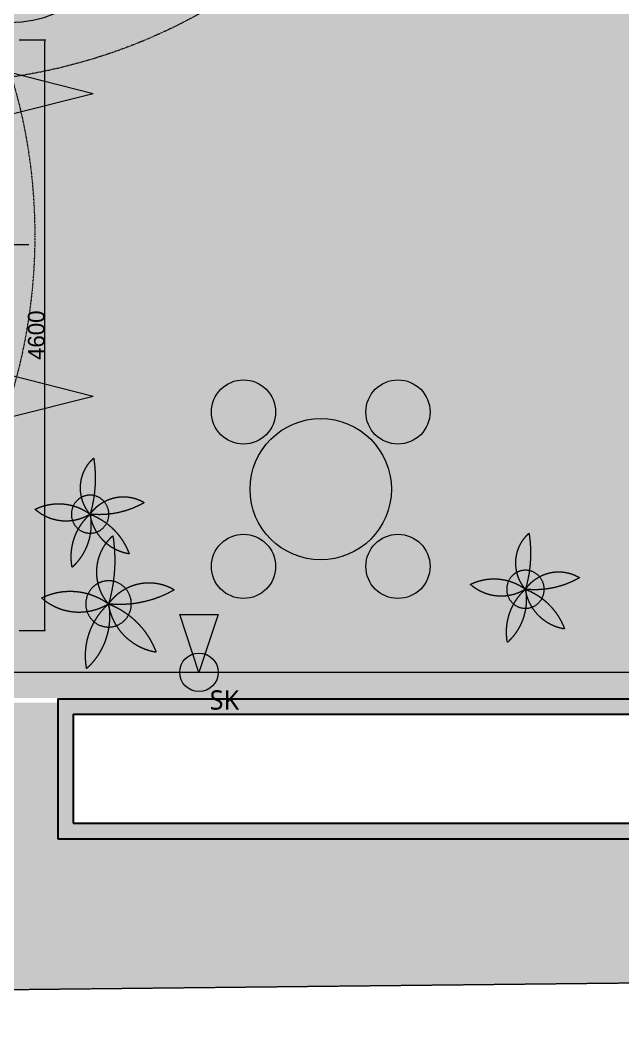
# Model space of a CAD drawing. Header units: millimetres. Extents: x -376000 to 292178, y -193032 to 188048.
# Drawn here: x -268634 to -263943, y 54073 to 61927 of the extents above; entities that cross this region are included whole.
import ezdxf

# ---------------------------------------------------------------- set-up
doc = ezdxf.new("R2010")
doc.units = ezdxf.units.MM
doc.header["$PDMODE"] = 1
doc.header["$PDSIZE"] = -2
doc.linetypes.add('VW-01 短破線', pattern=[2.116125, 1.058062, -1.058062])
doc.linetypes.add('ラインタイプ-6', pattern=[5.291531, 3.175, -1.058062, 0.352704, -0.705764])
for name, color, linetype, lineweight, true_color in [('02_0.25', 1, 'Continuous', 25, 0xff0000), ('04_0.10', 7, 'Continuous', 9, 0x0099ff), ('06一点鎖線', 7, 'ラインタイプ-6', 9, 0x9999ff), ('08_ハッチ・色', 7, 'Continuous', 5, 0x888888)]:
    doc.layers.add(name, color=color, linetype=linetype, lineweight=lineweight, true_color=true_color)
for name, color, linetype, lineweight in [('07_文字・記号', 7, 'Continuous', 9), ('_塗（エリア） (2D)', 7, 'Continuous', 5), ('_塗（壁） (2D)', 7, 'Continuous', 5), ('_天井プロット (2D)', 7, 'Continuous', 5), ('_平面図(既存部) (2D)', 7, 'Continuous', 5), ('_平面図（新設） (2D)', 7, 'Continuous', 5), ('_解体部 (2D)', 7, 'Continuous', 5), ('寸法', 7, 'Continuous', 5)]:
    doc.layers.add(name, color=color, linetype=linetype, lineweight=lineweight)
doc.styles.add('Hiragino Kaku Gothic Pro W3', font='', dxfattribs={"bigfont": 'Hiragino Kaku Gothic Pro W3'})
doc.styles.add('Hiragino Sans W3', font='', dxfattribs={"bigfont": 'Hiragino Sans W3'})
doc.styles.add('Yu Gothic UI (bold)', font='Yu Gothic UI.ttf')
doc.styles.get('Hiragino Kaku Gothic Pro W3').set_extended_font_data('Hiragino Kaku Gothic Pro W3')
doc.styles.get('Hiragino Sans W3').set_extended_font_data('Hiragino Sans W3')
doc.dimstyles.new('建具表寸法', dxfattribs={"dimtxt": 161.781684, "dimasz": 0.199988, "dimexe": 0, "dimexo": 0.3, "dimgap": 0.005, "dimtad": 1, "dimdsep": 46, "dimtxsty": 'Hiragino Sans W3', "dimblk": 'DOT', "dimblk1": 'DOT', "dimblk2": 'DOT', "dimcen": 0, "dimazin": 0, "dimtfac": 1, "dimtix": 1, "dimtmove": 0, "dimatfit": 0, "dimldrblk": 'VW_FILLEDARROW', "dimfxl": 1, "dimfrac": 2, "dimtolj": 1, "dimarcsym": 0})

# ---------------------------------------------------------------- blocks, each defined once
blk = doc.blocks.new('塗（エリア） (2D)')
at = {"layer": '08_ハッチ・色', "linetype": 'Continuous', "lineweight": 0, "true_color": 0x80ff00, "transparency": 33554534}
blk.add_hatch(color=70, dxfattribs=at).paths.add_polyline_path([(-261365.8, 56648.6), (-268715.8, 56648.6), (-268715.8, 62848.6), (-261365.8, 62848.6)])
at = {"layer": '08_ハッチ・色', "linetype": 'Continuous', "lineweight": 0}
blk.add_hatch(color=255, dxfattribs=at).paths.add_polyline_path([(-296361.2, 55553.6), (-269170.6, 55553.6), (-269170.6, 56613.6), (-268340.8, 56613.6), (-268340.8, 55553.6), (-261770.8, 55553.6), (-261770.8, 56643.4), (-261365.8, 56648.6), (-261360.8, 57053.6), (-260339.1, 57053.6), (-260336.5, 54384.5), (-262234, 54446), (-296361, 54100.8)])
blk = doc.blocks.new('塗（壁） (2D)')
at = {"layer": '02_0.25', "linetype": 'Continuous', "lineweight": 0, "true_color": 0xaaaaaa}
for points in [[(-268340.8, 56643.4), (-261770.8, 56643.4), (-261770.8, 56523.4), (-268340.8, 56523.4)], [(-268340.8, 56523.6), (-268220.8, 56523.6), (-268220.8, 55673.6), (-268340.8, 55673.6)], [(-268340.8, 55553.6), (-268340.8, 55673.6), (-261770.8, 55673.6), (-261770.8, 55553.6)]]:
    blk.add_hatch(color=253, dxfattribs=at).paths.add_polyline_path(points)
blk = doc.blocks.new('平面図(既存部) (2D)')
at = {"layer": '02_0.25'}
for p, q in [((-268340.756, 56643.624), (-268340.756, 55553.624)), ((-268340.756, 56643.624), (-268340.756, 55553.624)), ((-268340.756, 56643.43), (-261770.756, 56643.43)), ((-268340.756, 56643.43), (-261770.756, 56643.43)), ((-268220.756, 56523.527), (-268220.756, 55673.527)), ((-268220.756, 56523.527), (-268220.756, 55673.527)), ((-268220.756, 56523.43), (-261890.756, 56523.43)), ((-268220.756, 56523.43), (-261890.756, 56523.43)), ((-268220.756, 55673.624), (-261890.756, 55673.624)), ((-268220.756, 55673.624), (-261890.756, 55673.624)), ((-268340.756, 55553.624), (-261770.756, 55553.624)), ((-268340.756, 55553.624), (-261770.756, 55553.624))]:
    blk.add_line(p, q, dxfattribs=at)
at = {"layer": '06一点鎖線'}
blk.add_line((-259076.013, 56848.559), (-303570.195, 56848.559), dxfattribs=at)
blk.add_line((-259076.013, 56848.559), (-303570.195, 56848.559), dxfattribs=at)
at = {"layer": '06一点鎖線', "color": 7, "lineweight": 9, "flags": 128}
blk.add_lwpolyline([(-300375, 73245), (-290384, 72465), (-282426, 72432), (-260354.2, 72432), (-260336.5, 54384.5), (-262234, 54446), (-287208.5, 54177.5), (-299676, 54073)], close=True, dxfattribs=at)
blk.add_lwpolyline([(-300375, 73245), (-290384, 72465), (-282426, 72432), (-260354.2, 72432), (-260336.5, 54384.5), (-262234, 54446), (-287208.5, 54177.5), (-299676, 54073)], close=True, dxfattribs=at)
blk = doc.blocks.new('_Dot')
at = {"color": 0, "linetype": 'ByBlock', "lineweight": -2}
blk.add_line((-0.5, 0), (-1, 0), dxfattribs=at)
at = {"color": 0, "linetype": 'ByBlock', "const_width": 0.5}
blk.add_lwpolyline([(-0.25, 0, 1), (0.25, 0, 1)], format="xyb", close=True, dxfattribs=at)
blk = doc.blocks.new('*D268')
at = {"layer": 'Defpoints', "color": 0}
for p in [(-268640.8, 61773.6), (-268440.8, 61773.6), (-268640.8, 57173.6)]:
    blk.add_point(p, dxfattribs=at)
at = {"layer": '寸法', "color": 0, "lineweight": -2}
for p, q in [((-268640.5, 61773.6), (-268440.8, 61773.6)), ((-268440.8, 57185.6), (-268440.8, 61761.6)), ((-268640.5, 57173.6), (-268440.8, 57173.6))]:
    blk.add_line(p, q, dxfattribs=at)
at = {"layer": '寸法', "color": 0, "lineweight": -2, "xscale": 11.999267578125, "yscale": 11.999267578125, "zscale": 11.999267578125}
for p, rotation in [((-268440.8, 61773.6), 90), ((-268440.8, 57173.6), 270)]:
    blk.add_blockref('_Dot', p, dxfattribs=dict(at, rotation=rotation))
at = {"layer": '寸法', "color": 0, "insert": (-268507.7, 59473.6), "char_height": 129.43, "attachment_point": 5, "rotation": 90, "style": 'Hiragino Kaku Gothic Pro W3'}
blk.add_mtext('\\A1;4600', dxfattribs=at)
blk = doc.blocks.new('VW_FILLEDARROW')
at = {"color": 0, "linetype": 'Continuous', "lineweight": 5, "transparency": 16777216, "flags": 128}
blk.add_lwpolyline([(-161.33, 43.23), (0, 0), (-161.33, -43.23)], close=True, dxfattribs=at)
blk = doc.blocks.new('グループ-533')
at = {"layer": '04_0.10'}
for centre, radius in [((-266895.5, 58875.8), 250), ((-265693.4, 58875.8), 250), ((-266294.5, 58274.7), 550), ((-266895.5, 57673.7), 250), ((-265693.4, 57673.7), 250)]:
    blk.add_circle(centre, radius, dxfattribs=at)
blk = doc.blocks.new('グループ-534')
at = {"layer": '04_0.10'}
for points, knots in [([(-268123.9, 58129.3), (-268116.4, 58116.2), (-268107.7, 58103.8), (-268099, 58091.5), (-268089.2, 58080), (-268073.9, 58133), (-268064.4, 58187.3), (-268054.9, 58241.6), (-268051.5, 58296.7), (-268048, 58351.8), (-268050.6, 58406.9), (-268053.1, 58462), (-268061.7, 58516.5), (-268072.9, 58506.4), (-268083.1, 58495.3), (-268093.2, 58484.2), (-268102.3, 58472.1), (-268111.3, 58460), (-268119.2, 58447.1), (-268127, 58434.2), (-268133.6, 58420.5), (-268140.1, 58406.9), (-268145.3, 58392.7), (-268150.6, 58378.5), (-268154.4, 58363.8), (-268158.2, 58349.1), (-268160.6, 58334.1), (-268163, 58319.2), (-268164, 58304), (-268165, 58288.9), (-268164.4, 58273.7), (-268163.9, 58258.5), (-268162, 58243.5), (-268160, 58228.4), (-268156.6, 58213.6), (-268153.2, 58198.9), (-268148.4, 58184.5), (-268143.6, 58170.1), (-268137.5, 58156.3), (-268131.3, 58142.5), (-268123.9, 58129.3)], [0, 0, 0, 0.032699, 0.032699, 0.065397, 0.065397, 0.184931, 0.184931, 0.304464, 0.304464, 0.423998, 0.423998, 0.543532, 0.543532, 0.576136, 0.576136, 0.608741, 0.608741, 0.641346, 0.641346, 0.67395, 0.67395, 0.706555, 0.706555, 0.73916, 0.73916, 0.771765, 0.771765, 0.80437, 0.80437, 0.836975, 0.836975, 0.86958, 0.86958, 0.902185, 0.902185, 0.93479, 0.93479, 0.967395, 0.967395, 1, 1, 1]), ([(-268050.7, 58125.5), (-268061.4, 58115.1), (-268071, 58103.7), (-268080.6, 58092.3), (-268089.2, 58080), (-268034.7, 58074.4), (-267980, 58077.4), (-267925.3, 58080.4), (-267871.7, 58091.9), (-267818.1, 58103.4), (-267766.9, 58123.2), (-267715.7, 58143), (-267668.1, 58170.5), (-267680.8, 58178.2), (-267694.1, 58184.6), (-267707.5, 58191.1), (-267721.4, 58196.3), (-267735.3, 58201.4), (-267749.6, 58205.3), (-267763.9, 58209.1), (-267778.5, 58211.5), (-267793.1, 58214), (-267807.8, 58215.1), (-267822.6, 58216.1), (-267837.4, 58215.8), (-267852.2, 58215.5), (-267866.9, 58213.8), (-267881.6, 58212), (-267896, 58208.9), (-267910.5, 58205.8), (-267924.6, 58201.3), (-267938.8, 58196.9), (-267952.4, 58191.1), (-267966.1, 58185.3), (-267979.2, 58178.3), (-267992.2, 58171.2), (-268004.6, 58163), (-268017, 58154.7), (-268028.5, 58145.3), (-268040.1, 58136), (-268050.7, 58125.5)], [0, 0, 0, 0.032769, 0.032769, 0.065537, 0.065537, 0.185623, 0.185623, 0.305709, 0.305709, 0.425795, 0.425795, 0.545882, 0.545882, 0.578319, 0.578319, 0.610756, 0.610756, 0.643193, 0.643193, 0.67563, 0.67563, 0.708067, 0.708067, 0.740504, 0.740504, 0.77294, 0.77294, 0.805377, 0.805377, 0.837814, 0.837814, 0.870251, 0.870251, 0.902688, 0.902688, 0.935125, 0.935125, 0.967563, 0.967563, 1, 1, 1]), ([(-268411, 58154.1), (-268438.8, 58148.8), (-268465.7, 58139.8), (-268492.6, 58130.8), (-268518, 58118.1), (-268496.4, 58098.8), (-268472, 58083.1), (-268447.6, 58067.4), (-268421.1, 58055.9), (-268394.5, 58044.3), (-268366.5, 58037.2), (-268338.5, 58030), (-268309.8, 58027.5), (-268281, 58024.9), (-268252.2, 58027), (-268223.5, 58029.1), (-268195.4, 58035.8), (-268167.3, 58042.5), (-268140.5, 58053.6), (-268113.8, 58064.8), (-268089.2, 58080), (-268112.1, 58097), (-268137, 58110.6), (-268162, 58124.2), (-268188.5, 58134.3), (-268215, 58144.4), (-268242.6, 58150.8), (-268270.2, 58157.1), (-268298.4, 58159.6), (-268326.6, 58162.1), (-268354.9, 58160.7), (-268383.2, 58159.4), (-268411, 58154.1)], [0, 0, 0, 0.061659, 0.061659, 0.123319, 0.123319, 0.186425, 0.186425, 0.24953, 0.24953, 0.312635, 0.312635, 0.375739, 0.375739, 0.438844, 0.438844, 0.501948, 0.501948, 0.565053, 0.565053, 0.628158, 0.628158, 0.690132, 0.690132, 0.752106, 0.752106, 0.81408, 0.81408, 0.876053, 0.876053, 0.938027, 0.938027, 1, 1, 1]), ([(-268235.6, 57780.4), (-268237.7, 57751.8), (-268236.1, 57723.2), (-268234.5, 57694.7), (-268229.4, 57666.5), (-268208.5, 57685.7), (-268190.1, 57707.3), (-268171.8, 57729), (-268156.3, 57752.8), (-268140.8, 57776.6), (-268128.3, 57802.3), (-268115.9, 57827.9), (-268106.8, 57854.9), (-268097.6, 57881.9), (-268091.9, 57909.9), (-268086.1, 57937.9), (-268083.9, 57966.3), (-268081.7, 57994.8), (-268083, 58023.4), (-268084.4, 58051.9), (-268089.2, 58080), (-268110.3, 58061.1), (-268128.9, 58039.6), (-268147.5, 58018), (-268163.1, 57994.2), (-268178.8, 57970.4), (-268191.3, 57944.8), (-268203.9, 57919.1), (-268213, 57892.1), (-268222.2, 57865), (-268227.9, 57837), (-268233.5, 57808.9), (-268235.6, 57780.4)], [0, 0, 0, 0.063209, 0.063209, 0.126417, 0.126417, 0.188984, 0.188984, 0.251552, 0.251552, 0.314119, 0.314119, 0.376687, 0.376687, 0.439256, 0.439256, 0.501824, 0.501824, 0.564392, 0.564392, 0.626961, 0.626961, 0.689133, 0.689133, 0.751306, 0.751306, 0.813479, 0.813479, 0.875653, 0.875653, 0.937826, 0.937826, 1, 1, 1]), ([(-267990.3, 58029.4), (-268013.7, 58044.7), (-268038.4, 58057.4), (-268063.2, 58070.1), (-268089.2, 58080), (-268084.7, 58051.1), (-268075.9, 58023.2), (-268067, 57995.4), (-268053.9, 57969.3), (-268040.8, 57943.2), (-268023.9, 57919.5), (-268007, 57895.8), (-267986.6, 57875.1), (-267966.2, 57854.3), (-267942.9, 57837.1), (-267919.5, 57819.9), (-267893.9, 57806.7), (-267868.2, 57793.4), (-267840.7, 57784.4), (-267813.3, 57775.3), (-267784.8, 57770.8), (-267794.6, 57797.2), (-267807.1, 57822.4), (-267819.6, 57847.6), (-267834.6, 57871.3), (-267849.7, 57895), (-267867.1, 57916.9), (-267884.5, 57938.8), (-267904.2, 57958.8), (-267923.8, 57978.7), (-267945.4, 57996.4), (-267967, 58014.1), (-267990.3, 58029.4)], [0, 0, 0, 0.060297, 0.060297, 0.120594, 0.120594, 0.184063, 0.184063, 0.247531, 0.247531, 0.310999, 0.310999, 0.374466, 0.374466, 0.437933, 0.437933, 0.501399, 0.501399, 0.564865, 0.564865, 0.62833, 0.62833, 0.690276, 0.690276, 0.752221, 0.752221, 0.814166, 0.814166, 0.876111, 0.876111, 0.938056, 0.938056, 1, 1, 1])]:
    blk.add_open_spline(points, degree=2, knots=knots, dxfattribs=at)
blk.add_open_spline([(-268162.1, 58208.3), (-268128.3, 58228.2), (-268050.1, 58228.2), (-267982.5, 58188.5), (-267943.4, 58119.7), (-267943.4, 58040.3), (-267982.5, 57971.6), (-268050.1, 57931.9), (-268128.3, 57931.9), (-268195.9, 57971.6), (-268235, 58040.3), (-268235, 58119.7), (-268195.9, 58188.5), (-268162.1, 58208.3)], degree=2, dxfattribs=at)
blk = doc.blocks.new('グループ-535')
at = {"layer": '04_0.10'}
for points, knots in [([(-264735.8, 57544.7), (-264728.3, 57531.6), (-264719.6, 57519.2), (-264710.9, 57506.9), (-264701.1, 57495.4), (-264685.8, 57548.4), (-264676.3, 57602.7), (-264666.8, 57657), (-264663.4, 57712.1), (-264659.9, 57767.2), (-264662.5, 57822.3), (-264665, 57877.4), (-264673.6, 57931.9), (-264684.8, 57921.8), (-264695, 57910.7), (-264705.1, 57899.6), (-264714.2, 57887.5), (-264723.2, 57875.4), (-264731, 57862.5), (-264738.9, 57849.6), (-264745.5, 57836), (-264752, 57822.3), (-264757.2, 57808.1), (-264762.5, 57793.9), (-264766.3, 57779.2), (-264770.1, 57764.5), (-264772.5, 57749.6), (-264774.9, 57734.6), (-264775.9, 57719.4), (-264776.8, 57704.3), (-264776.3, 57689.1), (-264775.8, 57673.9), (-264773.9, 57658.9), (-264771.9, 57643.9), (-264768.5, 57629.1), (-264765.1, 57614.3), (-264760.3, 57599.9), (-264755.5, 57585.5), (-264749.4, 57571.7), (-264743.2, 57557.9), (-264735.8, 57544.7)], [0, 0, 0, 0.032699, 0.032699, 0.065397, 0.065397, 0.184931, 0.184931, 0.304464, 0.304464, 0.423998, 0.423998, 0.543532, 0.543532, 0.576136, 0.576136, 0.608741, 0.608741, 0.641346, 0.641346, 0.67395, 0.67395, 0.706555, 0.706555, 0.73916, 0.73916, 0.771765, 0.771765, 0.80437, 0.80437, 0.836975, 0.836975, 0.86958, 0.86958, 0.902185, 0.902185, 0.93479, 0.93479, 0.967395, 0.967395, 1, 1, 1]), ([(-265022.9, 57569.5), (-265050.7, 57564.3), (-265077.6, 57555.2), (-265104.5, 57546.2), (-265129.9, 57533.6), (-265108.3, 57514.2), (-265083.9, 57498.5), (-265059.5, 57482.8), (-265032.9, 57471.3), (-265006.4, 57459.7), (-264978.4, 57452.6), (-264950.4, 57445.5), (-264921.7, 57442.9), (-264892.9, 57440.3), (-264864.1, 57442.4), (-264835.3, 57444.5), (-264807.2, 57451.2), (-264779.1, 57457.9), (-264752.4, 57469), (-264725.7, 57480.2), (-264701.1, 57495.4), (-264724, 57512.4), (-264748.9, 57526), (-264773.8, 57539.6), (-264800.4, 57549.7), (-264826.9, 57559.8), (-264854.5, 57566.2), (-264882.1, 57572.5), (-264910.3, 57575), (-264938.5, 57577.5), (-264966.8, 57576.2), (-264995.1, 57574.8), (-265022.9, 57569.5)], [0, 0, 0, 0.061659, 0.061659, 0.123319, 0.123319, 0.186425, 0.186425, 0.24953, 0.24953, 0.312635, 0.312635, 0.375739, 0.375739, 0.438844, 0.438844, 0.501948, 0.501948, 0.565053, 0.565053, 0.628158, 0.628158, 0.690132, 0.690132, 0.752106, 0.752106, 0.81408, 0.81408, 0.876053, 0.876053, 0.938027, 0.938027, 1, 1, 1]), ([(-264662.6, 57540.9), (-264673.3, 57530.5), (-264682.9, 57519.1), (-264692.5, 57507.7), (-264701.1, 57495.4), (-264646.6, 57489.8), (-264591.9, 57492.8), (-264537.2, 57495.8), (-264483.6, 57507.3), (-264430, 57518.8), (-264378.8, 57538.6), (-264327.6, 57558.4), (-264280, 57585.9), (-264292.7, 57593.6), (-264306, 57600.1), (-264319.4, 57606.5), (-264333.3, 57611.7), (-264347.2, 57616.8), (-264361.5, 57620.7), (-264375.8, 57624.5), (-264390.4, 57627), (-264405, 57629.4), (-264419.7, 57630.5), (-264434.5, 57631.6), (-264449.3, 57631.2), (-264464.1, 57630.9), (-264478.8, 57629.2), (-264493.5, 57627.4), (-264507.9, 57624.3), (-264522.4, 57621.2), (-264536.5, 57616.8), (-264550.7, 57612.3), (-264564.3, 57606.5), (-264578, 57600.7), (-264591, 57593.7), (-264604.1, 57586.6), (-264616.5, 57578.4), (-264628.8, 57570.1), (-264640.4, 57560.8), (-264652, 57551.4), (-264662.6, 57540.9)], [0, 0, 0, 0.032769, 0.032769, 0.065537, 0.065537, 0.185623, 0.185623, 0.305709, 0.305709, 0.425795, 0.425795, 0.545882, 0.545882, 0.578319, 0.578319, 0.610756, 0.610756, 0.643193, 0.643193, 0.67563, 0.67563, 0.708067, 0.708067, 0.740504, 0.740504, 0.77294, 0.77294, 0.805377, 0.805377, 0.837814, 0.837814, 0.870251, 0.870251, 0.902688, 0.902688, 0.935125, 0.935125, 0.967563, 0.967563, 1, 1, 1]), ([(-264847.5, 57195.8), (-264849.6, 57167.2), (-264848, 57138.7), (-264846.4, 57110.1), (-264841.2, 57081.9), (-264820.4, 57101.1), (-264802, 57122.7), (-264783.7, 57144.4), (-264768.2, 57168.2), (-264752.7, 57192.1), (-264740.2, 57217.7), (-264727.8, 57243.3), (-264718.7, 57270.3), (-264709.5, 57297.3), (-264703.8, 57325.3), (-264698, 57353.3), (-264695.8, 57381.8), (-264693.6, 57410.2), (-264694.9, 57438.8), (-264696.3, 57467.3), (-264701.1, 57495.4), (-264722.2, 57476.5), (-264740.8, 57455), (-264759.4, 57433.4), (-264775, 57409.6), (-264790.7, 57385.9), (-264803.2, 57360.2), (-264815.8, 57334.6), (-264824.9, 57307.5), (-264834.1, 57280.4), (-264839.8, 57252.4), (-264845.4, 57224.3), (-264847.5, 57195.8)], [0, 0, 0, 0.063209, 0.063209, 0.126417, 0.126417, 0.188984, 0.188984, 0.251552, 0.251552, 0.314119, 0.314119, 0.376687, 0.376687, 0.439256, 0.439256, 0.501824, 0.501824, 0.564392, 0.564392, 0.626961, 0.626961, 0.689133, 0.689133, 0.751306, 0.751306, 0.813479, 0.813479, 0.875653, 0.875653, 0.937826, 0.937826, 1, 1, 1]), ([(-264602.2, 57444.9), (-264625.5, 57460.1), (-264650.3, 57472.8), (-264675.1, 57485.5), (-264701.1, 57495.4), (-264696.6, 57466.5), (-264687.8, 57438.7), (-264678.9, 57410.8), (-264665.8, 57384.7), (-264652.7, 57358.6), (-264635.8, 57334.9), (-264618.9, 57311.2), (-264598.5, 57290.5), (-264578.1, 57269.8), (-264554.8, 57252.6), (-264531.4, 57235.4), (-264505.8, 57222.1), (-264480.1, 57208.8), (-264452.6, 57199.8), (-264425.2, 57190.8), (-264396.7, 57186.2), (-264406.5, 57212.6), (-264419, 57237.8), (-264431.5, 57263), (-264446.5, 57286.7), (-264461.6, 57310.4), (-264479, 57332.3), (-264496.4, 57354.3), (-264516.1, 57374.2), (-264535.7, 57394.1), (-264557.3, 57411.9), (-264578.9, 57429.6), (-264602.2, 57444.9)], [0, 0, 0, 0.060297, 0.060297, 0.120594, 0.120594, 0.184063, 0.184063, 0.247531, 0.247531, 0.310999, 0.310999, 0.374466, 0.374466, 0.437933, 0.437933, 0.501399, 0.501399, 0.564865, 0.564865, 0.62833, 0.62833, 0.690276, 0.690276, 0.752221, 0.752221, 0.814166, 0.814166, 0.876111, 0.876111, 0.938056, 0.938056, 1, 1, 1])]:
    blk.add_open_spline(points, degree=2, knots=knots, dxfattribs=at)
blk.add_open_spline([(-264774, 57623.7), (-264740.2, 57643.6), (-264662, 57643.6), (-264594.4, 57603.9), (-264555.3, 57535.1), (-264555.3, 57455.8), (-264594.4, 57387), (-264662, 57347.3), (-264740.2, 57347.3), (-264807.8, 57387), (-264846.9, 57455.8), (-264846.9, 57535.1), (-264807.8, 57603.9), (-264774, 57623.7)], degree=2, dxfattribs=at)
blk = doc.blocks.new('グループ-536')
at = {"layer": '04_0.10'}
for points, knots in [([(-267988, 57441.2), (-267978.9, 57425.3), (-267968.4, 57410.2), (-267957.8, 57395.2), (-267945.8, 57381.3), (-267927.2, 57445.7), (-267915.7, 57511.7), (-267904.2, 57577.8), (-267900, 57644.8), (-267895.7, 57711.7), (-267898.9, 57778.7), (-267902, 57845.8), (-267912.4, 57912), (-267926, 57899.8), (-267938.4, 57886.2), (-267950.7, 57872.7), (-267961.7, 57858), (-267972.7, 57843.3), (-267982.3, 57827.6), (-267991.8, 57811.9), (-267999.8, 57795.3), (-268007.8, 57778.8), (-268014.1, 57761.5), (-268020.5, 57744.2), (-268025.1, 57726.3), (-268029.8, 57708.5), (-268032.7, 57690.3), (-268035.6, 57672.1), (-268036.8, 57653.7), (-268037.9, 57635.2), (-268037.3, 57616.8), (-268036.7, 57598.4), (-268034.3, 57580.1), (-268032, 57561.8), (-268027.8, 57543.8), (-268023.7, 57525.8), (-268017.9, 57508.3), (-268012, 57490.9), (-268004.5, 57474), (-267997, 57457.2), (-267988, 57441.2)], [0, 0, 0, 0.032699, 0.032699, 0.065397, 0.065397, 0.184931, 0.184931, 0.304464, 0.304464, 0.423998, 0.423998, 0.543532, 0.543532, 0.576136, 0.576136, 0.608741, 0.608741, 0.641346, 0.641346, 0.67395, 0.67395, 0.706555, 0.706555, 0.73916, 0.73916, 0.771765, 0.771765, 0.80437, 0.80437, 0.836975, 0.836975, 0.86958, 0.86958, 0.902185, 0.902185, 0.93479, 0.93479, 0.967395, 0.967395, 1, 1, 1]), ([(-267899, 57436.6), (-267912, 57423.9), (-267923.7, 57410.1), (-267935.4, 57396.2), (-267945.8, 57381.3), (-267879.6, 57374.5), (-267813.1, 57378.1), (-267746.5, 57381.7), (-267681.4, 57395.7), (-267616.2, 57409.7), (-267553.9, 57433.8), (-267491.7, 57457.8), (-267433.8, 57491.3), (-267449.2, 57500.7), (-267465.5, 57508.5), (-267481.7, 57516.4), (-267498.6, 57522.7), (-267515.5, 57528.9), (-267532.9, 57533.6), (-267550.3, 57538.2), (-267568, 57541.2), (-267585.8, 57544.2), (-267603.7, 57545.5), (-267621.7, 57546.8), (-267639.7, 57546.4), (-267657.6, 57546), (-267675.5, 57543.9), (-267693.4, 57541.8), (-267711, 57538), (-267728.6, 57534.3), (-267745.8, 57528.8), (-267762.9, 57523.4), (-267779.5, 57516.4), (-267796.1, 57509.3), (-267812, 57500.8), (-267827.9, 57492.2), (-267843, 57482.2), (-267858, 57472.1), (-267872, 57460.7), (-267886.1, 57449.3), (-267899, 57436.6)], [0, 0, 0, 0.032769, 0.032769, 0.065537, 0.065537, 0.185623, 0.185623, 0.305709, 0.305709, 0.425795, 0.425795, 0.545882, 0.545882, 0.578319, 0.578319, 0.610756, 0.610756, 0.643193, 0.643193, 0.67563, 0.67563, 0.708067, 0.708067, 0.740504, 0.740504, 0.77294, 0.77294, 0.805377, 0.805377, 0.837814, 0.837814, 0.870251, 0.870251, 0.902688, 0.902688, 0.935125, 0.935125, 0.967563, 0.967563, 1, 1, 1]), ([(-268337.1, 57471.4), (-268371, 57465), (-268403.6, 57454), (-268436.3, 57443), (-268467.3, 57427.7), (-268440.9, 57404.1), (-268411.3, 57385), (-268381.6, 57366), (-268349.3, 57351.9), (-268317.1, 57337.9), (-268283.1, 57329.2), (-268249, 57320.5), (-268214.1, 57317.4), (-268179.1, 57314.3), (-268144.1, 57316.8), (-268109.1, 57319.4), (-268074.9, 57327.5), (-268040.7, 57335.7), (-268008.3, 57349.2), (-267975.8, 57362.7), (-267945.8, 57381.3), (-267973.7, 57401.9), (-268004, 57418.5), (-268034.3, 57435.1), (-268066.5, 57447.3), (-268098.8, 57459.6), (-268132.3, 57467.3), (-268165.9, 57475), (-268200.2, 57478.1), (-268234.5, 57481.1), (-268268.9, 57479.5), (-268303.3, 57477.8), (-268337.1, 57471.4)], [0, 0, 0, 0.061659, 0.061659, 0.123319, 0.123319, 0.186425, 0.186425, 0.24953, 0.24953, 0.312635, 0.312635, 0.375739, 0.375739, 0.438844, 0.438844, 0.501948, 0.501948, 0.565053, 0.565053, 0.628158, 0.628158, 0.690132, 0.690132, 0.752106, 0.752106, 0.81408, 0.81408, 0.876053, 0.876053, 0.938027, 0.938027, 1, 1, 1]), ([(-268123.9, 57017), (-268126.4, 56982.2), (-268124.5, 56947.5), (-268122.5, 56912.7), (-268116.3, 56878.5), (-268090.9, 56901.8), (-268068.6, 56928.1), (-268046.3, 56954.5), (-268027.4, 56983.4), (-268008.6, 57012.4), (-267993.4, 57043.6), (-267978.3, 57074.7), (-267967.2, 57107.6), (-267956.1, 57140.4), (-267949.1, 57174.4), (-267942.1, 57208.4), (-267939.4, 57243.1), (-267936.7, 57277.7), (-267938.3, 57312.4), (-267940, 57347.1), (-267945.8, 57381.3), (-267971.5, 57358.3), (-267994.1, 57332.1), (-268016.7, 57305.9), (-268035.7, 57277), (-268054.8, 57248.1), (-268070, 57216.9), (-268085.3, 57185.7), (-268096.4, 57152.8), (-268107.6, 57119.9), (-268114.5, 57085.8), (-268121.4, 57051.7), (-268123.9, 57017)], [0, 0, 0, 0.063209, 0.063209, 0.126417, 0.126417, 0.188984, 0.188984, 0.251552, 0.251552, 0.314119, 0.314119, 0.376687, 0.376687, 0.439256, 0.439256, 0.501824, 0.501824, 0.564392, 0.564392, 0.626961, 0.626961, 0.689133, 0.689133, 0.751306, 0.751306, 0.813479, 0.813479, 0.875653, 0.875653, 0.937826, 0.937826, 1, 1, 1]), ([(-267825.6, 57319.8), (-267854, 57338.4), (-267884.1, 57353.8), (-267914.3, 57369.2), (-267945.8, 57381.3), (-267940.4, 57346.1), (-267929.6, 57312.3), (-267918.8, 57278.4), (-267902.9, 57246.6), (-267887, 57214.9), (-267866.4, 57186.1), (-267845.8, 57157.3), (-267821.1, 57132.1), (-267796.3, 57106.9), (-267767.9, 57086), (-267739.5, 57065.1), (-267708.3, 57048.9), (-267677.1, 57032.8), (-267643.7, 57021.8), (-267610.4, 57010.8), (-267575.8, 57005.3), (-267587.7, 57037.4), (-267602.8, 57068), (-267618, 57098.6), (-267636.3, 57127.5), (-267654.6, 57156.3), (-267675.8, 57183), (-267697, 57209.6), (-267720.9, 57233.9), (-267744.7, 57258.1), (-267771, 57279.7), (-267797.3, 57301.2), (-267825.6, 57319.8)], [0, 0, 0, 0.060297, 0.060297, 0.120594, 0.120594, 0.184063, 0.184063, 0.247531, 0.247531, 0.310999, 0.310999, 0.374466, 0.374466, 0.437933, 0.437933, 0.501399, 0.501399, 0.564865, 0.564865, 0.62833, 0.62833, 0.690276, 0.690276, 0.752221, 0.752221, 0.814166, 0.814166, 0.876111, 0.876111, 0.938056, 0.938056, 1, 1, 1])]:
    blk.add_open_spline(points, degree=2, knots=knots, dxfattribs=at)
blk.add_open_spline([(-268034.5, 57537.3), (-267993.3, 57561.4), (-267898.3, 57561.4), (-267816.1, 57513.2), (-267768.6, 57429.6), (-267768.6, 57333.1), (-267816.1, 57249.5), (-267898.3, 57201.2), (-267993.3, 57201.2), (-268075.6, 57249.5), (-268123.1, 57333.1), (-268123.1, 57429.6), (-268075.6, 57513.2), (-268034.5, 57537.3)], degree=2, dxfattribs=at)
blk = doc.blocks.new('グループ-703')
at = {"layer": '04_0.10'}
blk.add_line((-267815.8, 62808.1), (-268715.8, 62808.1), dxfattribs=at)
blk.add_arc((-268715.8, 62808.1), 900, 270, 0, dxfattribs=at)
blk = doc.blocks.new('グループ-706')
at = {"layer": '04_0.10'}
for p, q in [((-268715.8, 57173.6), (-268715.8, 61908.1)), ((-268715.8, 61520.9), (-268066.4, 61355.9)), ((-268715.8, 61190.9), (-268066.4, 61355.9)), ((-268565.8, 60178), (-268865.8, 60178)), ((-268715.8, 59165.2), (-268066.4, 59000.2)), ((-268715.8, 58835.2), (-268066.4, 59000.2))]:
    blk.add_line(p, q, dxfattribs=at)
blk = doc.blocks.new('平面図（新設） (2D)')
at = {"layer": '04_0.10'}
for name in ['グループ-703', 'グループ-706', 'グループ-533', 'グループ-534', 'グループ-536', 'グループ-535']:
    blk.add_blockref(name, (0, 0), dxfattribs=at)
blk = doc.blocks.new('グループ-1296')
at = {"layer": '07_文字・記号', "color": 160, "true_color": 0x003dff, "flags": 128}
blk.add_lwpolyline([(-267392.4, 57298.6), (-267092.4, 57298.6), (-267242.4, 56848.6)], close=True, dxfattribs=at)
at = {"layer": '07_文字・記号', "color": 160, "true_color": 0x003dff}
blk.add_circle((-267242.4, 56848.6), 150, dxfattribs=at)
at = {"layer": '07_文字・記号', "color": 160, "true_color": 0x003dff, "insert": (-267159.1, 56709), "char_height": 150.76, "attachment_point": 1, "line_spacing_factor": 1.031872, "style": 'Yu Gothic UI (bold)'}
blk.add_mtext('SK', dxfattribs=at)
blk = doc.blocks.new('天井プロット (2D)')
at = {"layer": '07_文字・記号', "color": 100, "linetype": 'VW-01 短破線', "true_color": 0x00ff3f}
for centre in [(-269320, 65740), (-272820, 60250)]:
    blk.add_circle(centre, 4300, dxfattribs=at)
at = {"layer": '07_文字・記号'}
blk.add_blockref('グループ-1296', (0, 0), dxfattribs=at)
blk = doc.blocks.new('解体部 (2D)')
at = {"layer": '寸法'}
dim = blk.add_linear_dim(base=(-268440.756, 61773.559), p1=(-268640.756, 57173.559), p2=(-268640.756, 61773.559), angle=270, dimstyle='建具表寸法', override={"dimtxt": 129.425347, "dimasz": 11.999268, "dimgap": 0.3, "dimpost": '<>', "dimtxsty": 'Hiragino Kaku Gothic Pro W3', "dimtmove": 2}, dxfattribs=at)
dim.commit()
dim.dimension.update_dxf_attribs({"geometry": '*D268', "text_midpoint": (-268507.711, 59473.559)})

msp = doc.modelspace()

# ---------------------------------------------------------------- block references
at = {"layer": '_塗（エリア） (2D)'}
msp.add_blockref('塗（エリア） (2D)', (0, 0), dxfattribs=at)
at = {"layer": '_塗（壁） (2D)'}
msp.add_blockref('塗（壁） (2D)', (0, 0), dxfattribs=at)

# ---------------------------------------------------------------- next in the draw order: block references
at = {"layer": '_平面図(既存部) (2D)'}
msp.add_blockref('平面図(既存部) (2D)', (0, 0), dxfattribs=at)

# ---------------------------------------------------------------- next in the draw order: block references
at = {"layer": '_解体部 (2D)'}
msp.add_blockref('解体部 (2D)', (0, 0), dxfattribs=at)

# ---------------------------------------------------------------- next in the draw order: block references
at = {"layer": '_平面図（新設） (2D)'}
msp.add_blockref('平面図（新設） (2D)', (0, 0), dxfattribs=at)

# ---------------------------------------------------------------- next in the draw order: block references
at = {"layer": '_天井プロット (2D)'}
msp.add_blockref('天井プロット (2D)', (0, 0), dxfattribs=at)

doc.saveas('drawing.dxf')
